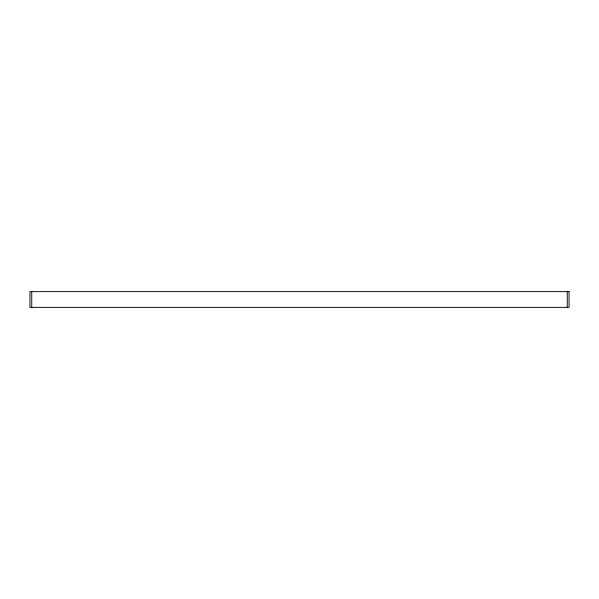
<?xml version="1.0" encoding="UTF-8"?>
<svg xmlns="http://www.w3.org/2000/svg" width="599" height="599" viewBox="0 0 599 599"><rect width="100%" height="100%" fill="white"/><g stroke="black" fill="none" stroke-linecap="round" stroke-linejoin="round"><path stroke-width="0.9" d="M567.253 291.638L567.253 307.362M31.747 291.638L31.747 307.362M569.05 291.638L29.95 291.638L29.95 307.362L569.05 307.362L569.05 291.638"/></g></svg>
